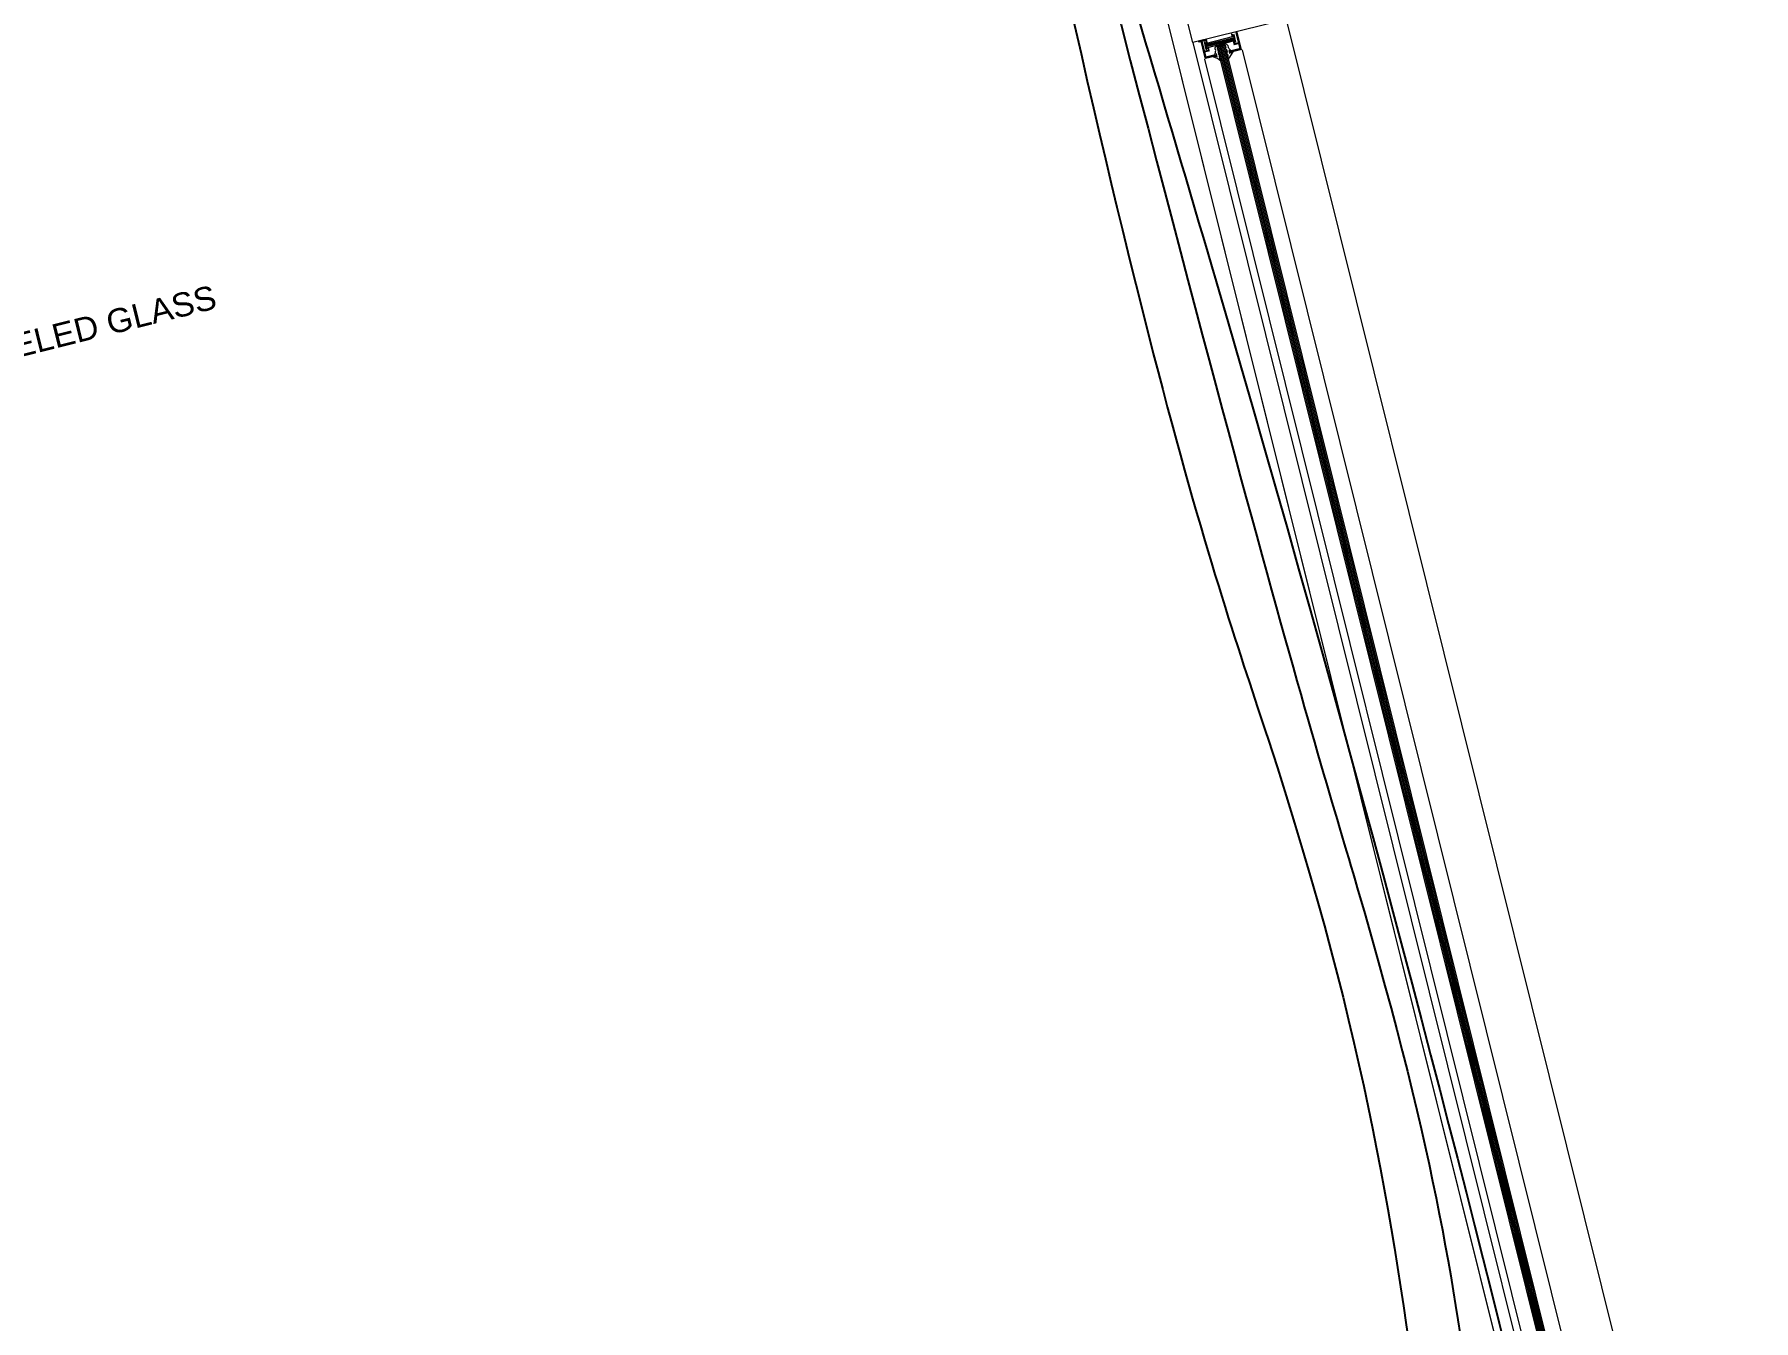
# Model space of a CAD drawing. Header units: inches. Extents: x 122939 to 389145, y 29603 to 574065.
# Drawn here: x 328518 to 330309, y 504378 to 505718 of the extents above; entities that cross this region are included whole.
import ezdxf
from ezdxf import colors
from ezdxf.entities.mleader import LeaderData, LeaderLine
from ezdxf.math import Vec2, Vec3

# ---------------------------------------------------------------- set-up
doc = ezdxf.new("R2010")
doc.units = ezdxf.units.IN
doc.header["$MEASUREMENT"] = 0
doc.layers.add('8', color=8, linetype='Continuous')
doc.layers.add('gypsum', color=31, linetype='Continuous')
for name, color, linetype, lineweight in [('A-FLOR-SLAB', 7, 'Continuous', 40), ('A-GLAZ', 134, 'Continuous', 18), ('A-RNDR-ALUM', 1, 'Continuous', 9), ('A-RNDR-PT36', 253, 'Continuous', 20), ('GRC', 41, 'Continuous', 0), ('ID-NOTES', 3, 'Continuous', 0)]:
    doc.layers.add(name, color=color, linetype=linetype, lineweight=lineweight)
doc.styles.add('DA-notes', font='arial.ttf')

# ---------------------------------------------------------------- blocks, each defined once
blk = doc.blocks.new('sec ciur')
at = {"layer": '8'}
for points, knots in [([(-17.32255293591879, -133.5639368155971, 2.289047289487974e-05), (-64.37344650056912, -1164.425118909392, 2.292919875267977e-05), (60.39826410682872, -2221.31414069637, 2.298466098702334e-05), (-111.1499501655344, -2339.864786876191, 2.162671394550543e-05), (-75.03343130991561, -3203.2750986584, 2.240870311014218e-05)], [364.3751048704897, 364.3751048704897, 364.3751048704897, 364.3751048704897, 944.5259550131184, 3110.31382546021, 3110.31382546021, 3110.31382546021, 3110.31382546021]), ([(1.856086771411356, -140.0491471653222, 2.289052731637982e-05), (6.664027114689816, -1367.070446489495, 2.292920972047979e-05), (75.86920769797871, -2377.409514449537, 2.298473959385814e-05), (-34.09848121058894, -2247.301838280284, 2.161623412048549e-05), (-25.96492531115655, -3203.275098657061, 2.242029025453958e-05)], [364.6469562146419, 364.6469562146419, 364.6469562146419, 364.6469562146419, 944.5259550131184, 3120.888390920752, 3120.888390920752, 3120.888390920752, 3120.888390920752]), ([(7.172824973065872, -139.5728663862101, 2.289354979097963e-05), (2.595465994207188, -374.6237327778363, 2.292978550067978e-05), (84.28556850546738, -1831.419381409534, 2.296746677779701e-05), (59.37311759655131, -2767.518135040824, 2.211191353417366e-05), (43.38258401822532, -3203.275098655373, 2.212677466498073e-05)], [380.0385463844473, 380.0385463844473, 380.0385463844473, 380.0385463844473, 944.5259550131184, 2562.967604305761, 2562.967604305761, 2562.967604305761, 2562.967604305761])]:
    blk.add_open_spline(points, degree=3, knots=knots, dxfattribs=at)
blk = doc.blocks.new('GLAZ-2')
at = {"layer": 'A-GLAZ'}
for p, q in [((-26.27995439566439, 511.5564514930011, -0.0007184783825887511), (-26.27995596581604, 2391.714646525506, 0.004127730829686641)), ((-24.94528642622754, 511.5564515025471, -0.0007184783825887511), (-24.94528799620457, 2391.714646515902, 0.004127730829686641)), ((-23.6106184637174, 511.5564515119768, -0.0007184783825887511), (-23.61062003375264, 2391.714646506123, 0.004127730829686641)), ((-22.27595049375668, 511.5564515218721, -0.0007184783825887511), (-22.2759520636755, 2391.714646496577, 0.004127730829686641)), ((-20.94128252414521, 511.5564515311853, -0.0007184783825887511), (-20.94128409418045, 2391.714646487089, 0.004127730829686641)), ((-19.60661456163507, 511.5564515406149, -0.0007184783825887511), (-19.60661613167031, 2391.714646477369, 0.004127730829686641)), ((-18.27194659155793, 511.5564515502774, -0.0007184783825887511), (-18.2719481108943, 2391.714646467823, 0.004127730829686641))]:
    blk.add_line(p, q, dxfattribs=at)
at = {"layer": 'A-RNDR-ALUM'}
for p, q in [((-49.98927487188485, 2400.000034705212), (-49.98927179345628, 500.0222723708139, -0.0007184783825847777)), ((-38.16279002465308, 2397.627752035158, 0.004127979850332672), (-37.49545604351442, 2397.627752030501, 0.004127979850332672)), ((-38.16279008204583, 2389.619744201947, 0.004127979850332672), (-38.16279002465308, 2397.627752035158, 0.004127979850332672)), ((-38.1627900248277, 2397.62775203411, 0.004127979850332672), (-37.49545604345622, 2397.627752029337, 0.004127979850332672)), ((-38.16279008216225, 2389.619744200667, 0.004127979850332672), (-38.1627900248277, 2397.62775203411, 0.004127979850332672)), ((-38.16279008204583, 2389.619744201947, 0.004127979850332672), (-37.49545610079076, 2389.619744197058, 0.004127979850332672)), ((-38.16279008216225, 2389.619744200667, 0.004127979850332672), (-37.49545610090718, 2389.619744195836, 0.004127979850332672)), ((-37.49545610079076, 2389.619744197058, 0.004127979850332672), (-37.49545604351442, 2397.627752030501, 0.004127979850332672)), ((-37.49545610090718, 2389.619744195836, 0.004127979850332672), (-37.49545604345622, 2397.627752029337, 0.004127979850332672)), ((-37.49545605562162, 2395.959417090809, 0.004127979850332672), (-7.056443175475579, 2395.959416873229, 0.004127979850332672)), ((-37.49545605544699, 2395.959417091566, 0.004127979850332672), (-7.056443175650202, 2395.959416873578, 0.004127979850332672)), ((-37.49545606400352, 2394.791582588281, 0.004127979850332672), (-7.056443183741067, 2394.791582369769, 0.004127979850332672)), ((-37.4954560638289, 2394.791582587117, 0.004127979850332672), (-7.056443183857482, 2394.791582369653, 0.004127979850332672)), ((-37.49545607226901, 2393.623748142971, 0.004127979850332672), (-7.05644319212297, 2393.623747924925, 0.004127979850332672)), ((-37.49545607209438, 2393.62374814169, 0.004127979850332672), (-7.056443192064762, 2393.62374792312, 0.004127979850332672)), ((-37.49545608065091, 2392.455913639336, 0.004127979850332672), (-7.056443200621288, 2392.455913420999, 0.004127979850332672)), ((-37.4954560805927, 2392.455913638172, 0.004127979850332672), (-7.056443200504873, 2392.455913419893, 0.004127979850332672)), ((-37.4954560889164, 2391.288079193793, 0.004127979850332672), (-7.056443208886776, 2391.288078976562, 0.004127979850332672)), ((-37.49545608897461, 2391.288079192513, 0.004127979850332672), (-7.056443208712153, 2391.288078975165, 0.004127979850332672)), ((-36.01705240440788, 2397.627752019907, 0.004127979850332672), (-35.34971841576044, 2397.627752015134, 0.004127979850332672)), ((-36.01705240464071, 2397.627752018569, 0.004127979850332672), (-35.34971841581864, 2397.627752013912, 0.004127979850332672)), ((-36.01705246180063, 2389.619744186581, 0.004127979850332672), (-35.34971847292036, 2389.619744181808, 0.004127979850332672)), ((-36.01705246174242, 2389.619744185358, 0.004127979850332672), (-35.3497184732114, 2389.61974418076, 0.004127979850332672)), ((-6.389109174604528, 2397.627751807915, 0.004127979850332672), (-7.056443163484801, 2397.627751812688, 0.004127979850332672)), ((-7.056443220761139, 2389.61974397942, 0.004127979850332672), (-7.056443163484801, 2397.627751812688, 0.004127979850332672)), ((-6.389109174604528, 2397.627751806693, 0.004127979850332672), (-7.056443163484801, 2397.627751811524, 0.004127979850332672)), ((-7.056443220702931, 2389.619743978197, 0.004127979850332672), (-7.056443163484801, 2397.627751811524, 0.004127979850332672)), ((-6.389109231880866, 2389.619743974588, 0.004127979850332672), (-7.056443220761139, 2389.61974397942, 0.004127979850332672)), ((-6.389109231997281, 2389.619743973424, 0.004127979850332672), (-7.056443220702931, 2389.619743978197, 0.004127979850332672)), ((-6.389109231880866, 2389.619743974588, 0.004127979850332672), (-6.389109174604528, 2397.627751807915, 0.004127979850332672)), ((-6.389109231997281, 2389.619743973424, 0.004127979850332672), (-6.389109174604528, 2397.627751806693, 0.004127979850332672)), ((49.98927813657792, 2400.000034705154), (49.98927813663613, 499.999965291121, -0.0007183538722637486))]:
    blk.add_line(p, q, dxfattribs=at)
blk.add_lwpolyline([(-49.98927482002182, 2450.000019664294), (49.98927492112853, 2450.000019664352), (49.98927486938192, 2400.000034705154), (-49.98927487188485, 2400.000034705212)], close=True, dxfattribs=at)
at = {"layer": 'A-RNDR-ALUM', "const_width": 0.927594236810144, "elevation": 0.004127979850332672}
for points in [[(-43.69363500055624, 2398.866395328252, -0.4142135623730951), (-44.16410545544932, 2399.336865789955)], [(-43.69363500038162, 2398.86639532703, -0.4142135623730951), (-44.16410545556573, 2399.336865788791)]]:
    blk.add_lwpolyline(points, format="xyb", dxfattribs=at)
at = {"layer": 'A-RNDR-ALUM', "elevation": 2.490206460308009e-07}
blk.add_lwpolyline([(-14.00100916699739, 2382.638904266292), (-15.60261072672438, 2382.638904277759), (-15.60261074762093, 2379.718659159902, -0.0155525880924592), (-14.77535791159607, 2380.236501931795), (-11.59860684419982, 2380.236501909094, 0.1043043731108854), (-18.27194672054611, 2374.12786012853), (-18.27194670215249, 2376.70787737018, -0.0160355215991069), (-17.60461271385429, 2377.461014262924), (-17.60461270494852, 2378.707527133869), (-18.27194668311859, 2379.374861122109), (-18.27194666292053, 2382.20611943159), (-17.60461268469226, 2381.538785443467), (-17.60461266769562, 2383.912732203957), (-18.27194664592389, 2384.580066191731), (-18.27194662566762, 2387.41132450162), (-17.60461264749756, 2386.743990513321), (-17.60461261676392, 2388.047312482086, 0.4142135623730942), (-18.27194659493398, 2388.714646469802), (-26.27995439502411, 2388.714646527253, 0.4142135623730959), (-26.94728838285664, 2388.047312548792), (-26.94728841353208, 2386.743990580202), (-26.27995442575775, 2387.411324558954), (-26.27995444601402, 2384.580066249007), (-26.94728843378834, 2383.912732270896), (-26.94728845084319, 2381.538785510173), (-26.27995446301065, 2382.206119488983), (-26.27995448332513, 2379.374861179502), (-26.94728847115766, 2378.707527200633), (-26.94728848012164, 2377.461014329689, -0.0160355215991069), (-26.27995450230082, 2376.707877427281), (-26.27995452086907, 2374.127860185923, 0.1043043731108854), (-32.95329431019491, 2380.236502062005), (-29.7765432431479, 2380.23650203913, -0.0155525880924592), (-28.94929041399155, 2379.718659255304), (-28.94929039321141, 2382.63890437322), (-30.55089195288019, 2382.63890438457, 0.0216463737862068), (-28.94929036789108, 2386.167528960563), (-28.94929033314111, 2388.047312563227, -0.4142135623730379), (-26.27995438058861, 2390.716648477304), (-18.2719465806731, 2390.716648420028, -0.4142135623730357), (-15.60261066653766, 2388.04731246765), (-15.60261070134584, 2386.167528864986, 0.021646373786206)], format="xyb", close=True, dxfattribs=at)
at = {"layer": 'A-RNDR-ALUM'}
for points in [[(-44.62790256348671, 2400.271133385715, 0.004127979850332672), (-44.62790257006418, 2399.336865794263, 0.004127979850332672), (-42.22550022677751, 2400.271133368427, 0.004127979850332672), (-43.69363499357132, 2399.336865787918, 0.004127979850332672)], [(-44.62790256354492, 2400.271133384376, 0.004127979850332672), (-44.62790257018059, 2399.336865793215, 0.004127979850332672), (-42.22550022689393, 2400.271133367263, 0.004127979850332672), (-43.69363499357132, 2399.336865786638, 0.004127979850332672)], [(-42.22550022677751, 2400.271133368427, 0.004127979850332672), (-43.69363499357132, 2399.336865787918, 0.004127979850332672), (-42.2255002403399, 2398.402598186047, 0.004127979850332672), (-43.69363500032341, 2398.402598196582, 0.004127979850332672)], [(-42.22550022689393, 2400.271133367263, 0.004127979850332672), (-43.69363499357132, 2399.336865786638, 0.004127979850332672), (-42.22550024028169, 2398.402598184824, 0.004127979850332672), (-43.69363500032341, 2398.402598195418, 0.004127979850332672)], [(-36.88682837528177, 2398.402598147863, 0.004127979850332672), (-35.01829320844263, 2400.271133316914, 0.004127979850332672), (-39.82309790316503, 2398.402598168934, 0.004127979850332672), (-39.82309788966086, 2400.271133351373, 0.004127979850332672)], [(-36.88682837528177, 2398.402598146698, 0.004127979850332672), (-35.01829320844263, 2400.271133315691, 0.004127979850332672), (-39.82309790299041, 2398.402598167595, 0.004127979850332672), (-39.82309788966086, 2400.271133350034, 0.004127979850332672)], [(-36.88682839059038, 2396.267129442596, 0.004127979850332672), (-35.0182932370808, 2396.267129429267, 0.004127979850332672), (-36.88682837528177, 2398.402598147863, 0.004127979850332672), (-35.01829320844263, 2400.271133316914, 0.004127979850332672)], [(-36.88682839053217, 2396.267129441723, 0.004127979850332672), (-35.01829323713901, 2396.267129428219, 0.004127979850332672), (-36.88682837528177, 2398.402598146698, 0.004127979850332672), (-35.01829320844263, 2400.271133315691, 0.004127979850332672)], [(-7.524133120954502, 2396.267129232641, 0.004127979850332672), (-9.39266827434767, 2396.267129245913, 0.004127979850332672), (-7.524133105820511, 2398.402597937791, 0.004127979850332672), (-9.392668245593086, 2400.271133133734, 0.004127979850332672)], [(-7.524133120896295, 2396.267129231535, 0.004127979850332672), (-9.392668274289463, 2396.267129244981, 0.004127979850332672), (-7.524133105762303, 2398.402597936452, 0.004127979850332672), (-9.392668245593086, 2400.271133132337, 0.004127979850332672)], [(-40.64862655545585, 2382.638316041441, 0.004127730829686641), (-40.64862656407058, 2381.437114869477, 0.004127730829686641), (-29.91912161023356, 2382.638315964781, 0.004127730829686641), (-29.91912161884829, 2381.437114792527, 0.004127730829686641)], [(-40.64862655539764, 2382.638316040335, 0.004127730829686641), (-40.64862656401237, 2381.437114868255, 0.004127730829686641), (-29.91912161017535, 2382.638315963442, 0.004127730829686641), (-29.91912161879009, 2381.437114791479, 0.004127730829686641)], [(-39.82309798517963, 2386.924453667831, 0.004127979850332672), (-39.82309797179187, 2388.792988850328, 0.004127979850332672), (-35.01829330390319, 2386.924453633605, 0.004127979850332672), (-36.88682844402501, 2388.792988829489, 0.004127979850332672)], [(-39.82309798523784, 2386.924453666783, 0.004127979850332672), (-39.82309797190828, 2388.79298884928, 0.004127979850332672), (-35.0182933039614, 2386.924453632324, 0.004127979850332672), (-36.88682844396681, 2388.792988828151, 0.004127979850332672)], [(-36.88682842865819, 2390.928457534465, 0.004127979850332672), (-35.01829327514861, 2390.928457521077, 0.004127979850332672), (-36.88682844402501, 2388.792988829489, 0.004127979850332672), (-35.01829330390319, 2386.924453633605, 0.004127979850332672)], [(-36.88682842865819, 2390.928457533242, 0.004127979850332672), (-35.01829327532323, 2390.928457519913, 0.004127979850332672), (-36.88682844396681, 2388.792988828151, 0.004127979850332672), (-35.0182933039614, 2386.924453632324, 0.004127979850332672)], [(-4.320930958143435, 2382.638315781543, 0.004127730829686641), (-4.320930966758169, 2381.43711460958, 0.004127730829686641), (-15.05043590388959, 2382.638315858319, 0.004127730829686641), (-15.05043591244612, 2381.437114686298, 0.004127730829686641)], [(-4.320930958085228, 2382.638315780438, 0.004127730829686641), (-4.320930966758169, 2381.437114608474, 0.004127730829686641), (-15.05043590412242, 2382.638315857213, 0.004127730829686641), (-15.05043591256253, 2381.437114685134, 0.004127730829686641)], [(-7.524133159138728, 2390.928457324335, 0.004127979850332672), (-9.392668312590104, 2390.928457337664, 0.004127979850332672), (-7.524133174447343, 2388.79298861936, 0.004127979850332672), (-9.392668341170065, 2386.924453450192, 0.004127979850332672)], [(-7.524133159196936, 2390.928457323113, 0.004127979850332672), (-9.39266831241548, 2390.9284573365, 0.004127979850332672), (-7.52413317450555, 2388.792988618079, 0.004127979850332672), (-9.392668341228273, 2386.92445344897, 0.004127979850332672)], [(-4.587863667518832, 2386.924453415792, 0.004127979850332672), (-4.587863653956447, 2388.792988598114, 0.004127979850332672), (-9.392668341170065, 2386.924453450192, 0.004127979850332672), (-7.524133174447343, 2388.79298861936, 0.004127979850332672)], [(-4.587863667344209, 2386.924453414686, 0.004127979850332672), (-4.587863653956447, 2388.792988597008, 0.004127979850332672), (-9.392668341228273, 2386.92445344897, 0.004127979850332672), (-7.52413317450555, 2388.792988618079, 0.004127979850332672)], [(-40.64862656407058, 2381.437703290896, 0.004127730829686641), (-40.64862657268532, 2380.236502118525, 0.004127730829686641), (-29.91912161873188, 2381.437703213771, 0.004127730829686641), (-29.91912162734661, 2380.236502041982, 0.004127730829686641)], [(-40.64862656407058, 2381.437703289615, 0.004127730829686641), (-40.6486265725689, 2380.236502117419, 0.004127730829686641), (-29.91912161884829, 2381.437703212781, 0.004127730829686641), (-29.91912162746303, 2380.236502040585, 0.004127730829686641)], [(-4.320930966699962, 2381.43770303065, 0.004127730829686641), (-4.320930975256488, 2380.236501858744, 0.004127730829686641), (-15.05043591256253, 2381.437703107542, 0.004127730829686641), (-15.05043592117727, 2380.236501935462, 0.004127730829686641)], [(-4.320930966758169, 2381.437703029602, 0.004127730829686641), (-4.320930975256488, 2380.236501857522, 0.004127730829686641), (-15.05043591262074, 2381.437703106378, 0.004127730829686641), (-15.05043592117727, 2380.236501934356, 0.004127730829686641)]]:
    blk.add_solid(points, dxfattribs=at)
for points in [[(-42.2255012258538, 2380.235913708631, 0.007536938993767329), (-39.82309887139127, 2382.63831603562, 0.007536938993767329), (-42.22550022677751, 2400.271133368427, 0.007536938993767329), (-39.82309788966086, 2400.271133351373, 0.007536938993767329)], [(-42.2255012257956, 2380.235913707467, 0.007536938993767329), (-39.82309887139127, 2382.638316034456, 0.007536938993767329), (-42.22550022689393, 2400.271133367263, 0.007536938993767329), (-39.82309788966086, 2400.271133350034, 0.007536938993767329)], [(-4.587864553555846, 2382.638315783581, 0.007536938993767329), (-2.185462226509117, 2380.235913422133, 0.007536938993767329), (-4.587863571825437, 2400.271133099275, 0.007536938993767329), (-2.185461227665655, 2400.271133082046, 0.007536938993767329)], [(-4.587864553614054, 2382.6383157823, 0.007536938993767329), (-2.185462226509117, 2380.235913420911, 0.007536938993767329), (-4.587863571825437, 2400.271133097995, 0.007536938993767329), (-2.185461227607448, 2400.271133080765, 0.007536938993767329)], [(-42.2255012258538, 2380.235913708631, 0.004127730829686641), (-39.82309887139127, 2382.63831603562, 0.004127730829686641), (-40.09003247652436, 2380.235913693323, 0.004127730829686641), (-40.0900324594113, 2382.638316037483, 0.004127730829686641)], [(-42.2255012257956, 2380.235913707467, 0.004127730829686641), (-39.82309887139127, 2382.638316034456, 0.004127730829686641), (-40.09003247646615, 2380.235913692217, 0.004127730829686641), (-40.09003245929489, 2382.638316036377, 0.004127730829686641)], [(-2.185462226509117, 2380.235913422133, 0.004127730829686641), (-4.587864553555846, 2382.638315783581, 0.004127730829686641), (-4.320930975256488, 2380.235913437442, 0.004127730829686641), (-4.320930958143435, 2382.638315781543, 0.004127730829686641)], [(-2.185462226509117, 2380.235913420911, 0.004127730829686641), (-4.587864553614054, 2382.6383157823, 0.004127730829686641), (-4.320930975314695, 2380.235913436452, 0.004127730829686641), (-4.320930958085228, 2382.638315780438, 0.004127730829686641)]]:
    blk.add_trace(points, dxfattribs=at)
at = {"layer": 'A-RNDR-PT36'}
for p, q in [((-42.22550122474786, 520.0351843271055, -0.0007184783825887528), (-42.22550122573739, 2380.235913706769, 0.004127730829686641)), ((-2.185462226509117, 2380.235913420154, 0.004127730829686641), (-2.185462225344963, 520.0351846068515, -0.0007184783825887511))]:
    blk.add_line(p, q, dxfattribs=at)

msp = doc.modelspace()

# ---------------------------------------------------------------- linework, layer by layer
at = {"layer": 'A-RNDR-PT36'}
msp.add_line((330285.1087455357, 503375.7526335976, 2.974036634184607e-07), (329589.7675273888, 506170.5514797266, 2.974036634184607e-07), dxfattribs=at)
at = {"layer": 'GRC'}
msp.add_line((330309.2525378288, 503278.7110069903, 3.701847155150826e-07), (329415.9322228524, 506869.2511912626, 2.956705040666996e-07), dxfattribs=at)

# ---------------------------------------------------------------- block references
at = {"layer": 'A-FLOR-SLAB', "rotation": 13.97142328298569}
msp.add_blockref('GLAZ-2', (330353.0274709366, 503392.6506974117, 2.974036634184607e-07), dxfattribs=at)
at = {"layer": 'gypsum', "rotation": 13.97142328298569}
msp.add_blockref('sec ciur', (329448.6959197901, 506512.294984582, -0.001273023250593715), dxfattribs=at)

# ---------------------------------------------------------------- leaders
at = {"layer": 'ID-NOTES'}
ml = msp.add_multileader_mtext('Standard', dxfattribs=at)
ml.set_content('CLEAR BEVELED GLASS', color=256, style='DA-notes')
ml.set_leader_properties()
ml.build(insert=Vec2(0, 0))
ml.multileader.update_dxf_attribs({"dogleg_length": 295.4485118929297, "arrow_head_size": 25})
ctx = ml.context
ctx.base_point, ctx.char_height, ctx.arrow_head_size, ctx.landing_gap_size, ctx.plane_origin, ctx.plane_x_axis, ctx.plane_y_axis = Vec3(328296.783533735, 505342.9038196658, 0.0007638993740744275), 25, 25, 12.5, Vec3(327947.7809282059, 505128.4507338481, 0.0007638993740744275), Vec3(0.9704162660186647, 0.2414379229665302), Vec3(-0.2414379229665302, 0.9704162660186647)
ctx.text_align_type = 2
notes = []
notes.append((ctx, [(0, (1, 1, 0), (327678.1266154397, 505188.983026484, 0.0007638993740744275), (0.9704162660186647, 0.2414379229665302), 637.5170532059248, [(0, [(327636.7472737372, 505079.1506497242, 0.0007638993740744275)], 0, [])])]))
ctx.mtext.insert, ctx.mtext.text_direction, ctx.mtext.rotation, ctx.mtext.width, ctx.mtext.alignment, ctx.mtext.flow_direction = Vec3(328703.6090542235, 505457.2220536405, 0.0007638993740744275), Vec3(0.9704162660186647, 0.2414379229665302), 0.2438473374779184, 732.2816791942219, 3, 5
for ctx, leaders in notes:
    for number, flags, end, landing, length, lines in leaders:
        leader = LeaderData()
        leader.index, (leader.has_last_leader_line, leader.has_dogleg_vector, leader.attachment_direction) = number, flags
        leader.last_leader_point, leader.dogleg_vector, leader.dogleg_length = Vec3(end), Vec3(landing), length
        for number, points, colour, breaks in lines:
            line = LeaderLine()
            line.index, line.vertices, line.color, line.breaks = number, Vec3.list(points), colors.encode_raw_color(colour), breaks
            leader.lines.append(line)
        ctx.leaders.append(leader)

doc.saveas('drawing.dxf')
